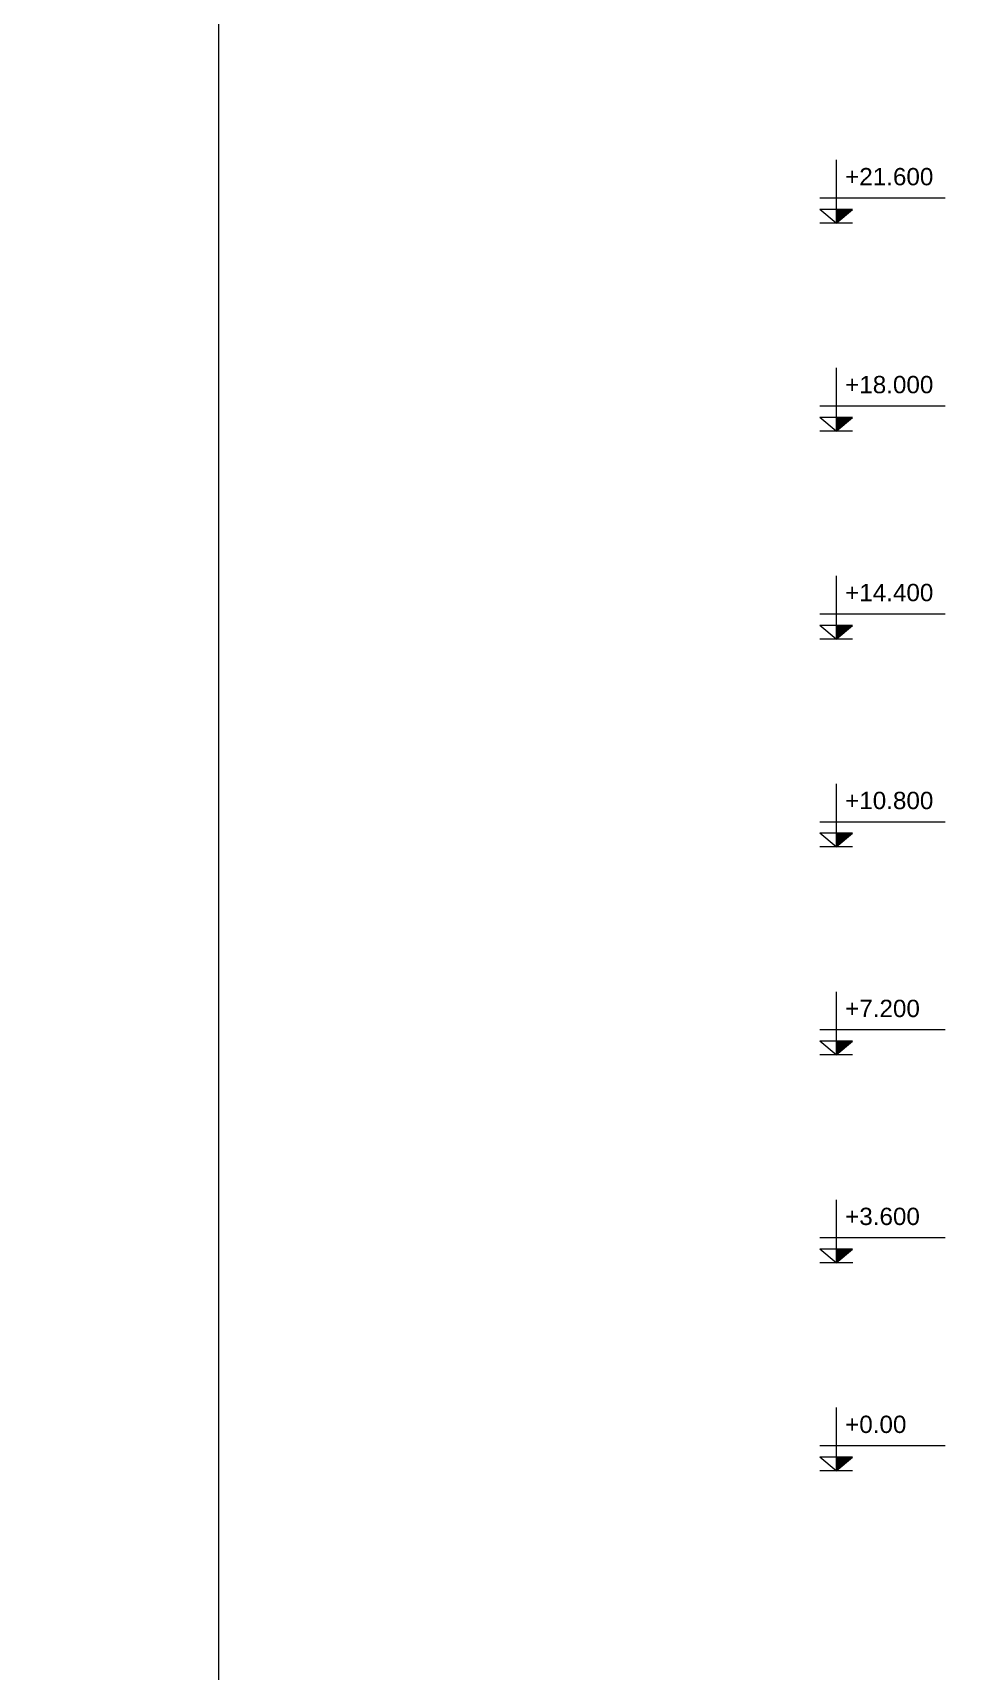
# Model space of a CAD drawing. Header units: millimetres. Extents: x 0 to 8478784, y 0 to 684185.
# Drawn here: x 4005327 to 4021427, y 371748 to 400113 of the extents above; entities that cross this region are included whole.
import ezdxf
from ezdxf.enums import TextEntityAlignment as Align

# ---------------------------------------------------------------- set-up
doc = ezdxf.new("R2010")
doc.units = ezdxf.units.MM
doc.header["$LTSCALE"] = 5000
doc.header["$MEASUREMENT"] = 0
doc.linetypes.add('CENTER', pattern=[2, 1.25, -0.25, 0.25, -0.25])
for name, color, linetype, lineweight in [('02-XMT.Beams', 94, 'Continuous', 25), ('NET KY HIEU', 31, 'Continuous', 20), ('net thay', 7, 'Continuous', 15)]:
    doc.layers.add(name, color=color, linetype=linetype, lineweight=lineweight)
doc.styles.add('CHU THUONG', font='chhbg.shx', dxfattribs={"width": 0.8, "height": 220})
doc.styles.add('huan-vnari', font='VNARIAL.TTF', dxfattribs={"height": 300})

# ---------------------------------------------------------------- blocks, each defined once
blk = doc.blocks.new('cot')
at = {"layer": 'NET KY HIEU', "color": 7}
for p, q in [((0, 615), (0, 0)), ((1060, 243), (-160, 243)), ((0, 0), (-160, 133)), ((160, 133), (-160, 133)), ((0, 0), (160, 133))]:
    blk.add_line(p, q, dxfattribs=at)
at = {"layer": 'NET KY HIEU', "color": 1, "ltscale": 600}
blk.add_line((160, 0), (-160, 0), dxfattribs=at)
at = {"layer": 'NET KY HIEU', "ltscale": 600}
blk.add_solid([(0, 0), (0, 133), (160, 133)], dxfattribs=at)
at = {"layer": 'NET KY HIEU', "color": 3, "style": 'CHU THUONG', "width": 0.8}
blk.add_attdef('%%P0.000', text='', height=220, dxfattribs=at).set_placement((87, 453), align=Align.MIDDLE_LEFT)

msp = doc.modelspace()

# ---------------------------------------------------------------- linework, layer by layer
at = {"layer": '02-XMT.Beams', "linetype": 'ByBlock', "lineweight": 15}
msp.add_lwpolyline([(4008544, 416724), (4092644, 416724), (4092644, 357324), (4008544, 357324)], close=True, dxfattribs=at)
at = {"layer": 'NET KY HIEU', "color": 7}
for p, q in [((4019229.6, 379911.3), (4019229.6, 378816.9)), ((4021116.1, 379248.6), (4018944.2, 379248.6)), ((4019229.6, 378816.9), (4018945.1, 379052.8)), ((4019514.1, 379052.8), (4018945.1, 379052.8)), ((4019229.6, 378816.9), (4019514.1, 379052.8))]:
    msp.add_line(p, q, dxfattribs=at)
at = {"layer": 'NET KY HIEU', "color": 1, "ltscale": 600}
msp.add_line((4019515, 378816.9), (4018944.2, 378816.9), dxfattribs=at)
at = {"layer": 'NET KY HIEU', "ltscale": 600}
msp.add_solid([(4019229.6, 378816.9), (4019229.6, 379052.8), (4019514.1, 379052.8)], dxfattribs=at)
at = {"layer": 'net thay', "linetype": 'CENTER', "lineweight": 15}
msp.add_circle((3911642, 421190.5), 262994, dxfattribs=at)

# ---------------------------------------------------------------- block references
at = {"layer": 'NET KY HIEU', "linetype": 'Continuous'}
ref = msp.add_blockref('cot', (4019229.6, 396816.9), dxfattribs=dict(at, xscale=1.779624497517943, yscale=1.779624497401528, zscale=1.779624497417484))
ref.add_attrib('%%P0.000', '+21.600', dxfattribs={"color": 3, "height": 300, "style": 'huan-vnari'}).set_placement((4019384.2, 397622.3), align=Align.MIDDLE_LEFT)
ref = msp.add_blockref('cot', (4019229.6, 393216.9), dxfattribs=dict(at, xscale=1.779624497517943, yscale=1.779624497401528, zscale=1.779624497417484))
ref.add_attrib('%%P0.000', '+18.000', dxfattribs={"color": 3, "height": 300, "style": 'huan-vnari'}).set_placement((4019384.2, 394022.3), align=Align.MIDDLE_LEFT)
ref = msp.add_blockref('cot', (4019229.6, 389616.9), dxfattribs=dict(at, xscale=1.779624497517943, yscale=1.779624497401528, zscale=1.779624497417484))
ref.add_attrib('%%P0.000', '+14.400', dxfattribs={"color": 3, "height": 300, "style": 'huan-vnari'}).set_placement((4019384.2, 390422.3), align=Align.MIDDLE_LEFT)
ref = msp.add_blockref('cot', (4019229.6, 386016.9), dxfattribs=dict(at, xscale=1.779624497517943, yscale=1.779624497401528, zscale=1.779624497417484))
ref.add_attrib('%%P0.000', '+10.800', dxfattribs={"color": 3, "height": 300, "style": 'huan-vnari'}).set_placement((4019384.2, 386822.3), align=Align.MIDDLE_LEFT)
ref = msp.add_blockref('cot', (4019229.6, 382416.9), dxfattribs=dict(at, xscale=1.779624497517943, yscale=1.779624497401528, zscale=1.779624497417484))
ref.add_attrib('%%P0.000', '+7.200', dxfattribs={"color": 3, "height": 300, "style": 'huan-vnari'}).set_placement((4019384.2, 383222.3), align=Align.MIDDLE_LEFT)
ref = msp.add_blockref('cot', (4019229.6, 378816.9), dxfattribs=dict(at, xscale=1.779624497517943, yscale=1.779624497401528, zscale=1.779624497417484))
ref.add_attrib('%%P0.000', '+3.600', dxfattribs={"color": 3, "height": 300, "style": 'huan-vnari'}).set_placement((4019384.2, 379622.3), align=Align.MIDDLE_LEFT)
ref = msp.add_blockref('cot', (4019229.6, 375216.9), dxfattribs=dict(at, xscale=1.779624497517943, yscale=1.779624497401528, zscale=1.779624497417484))
ref.add_attrib('%%P0.000', '+0.00', dxfattribs={"color": 3, "height": 300, "style": 'huan-vnari'}).set_placement((4019384.2, 376022.3), align=Align.MIDDLE_LEFT)

doc.saveas('drawing.dxf')
